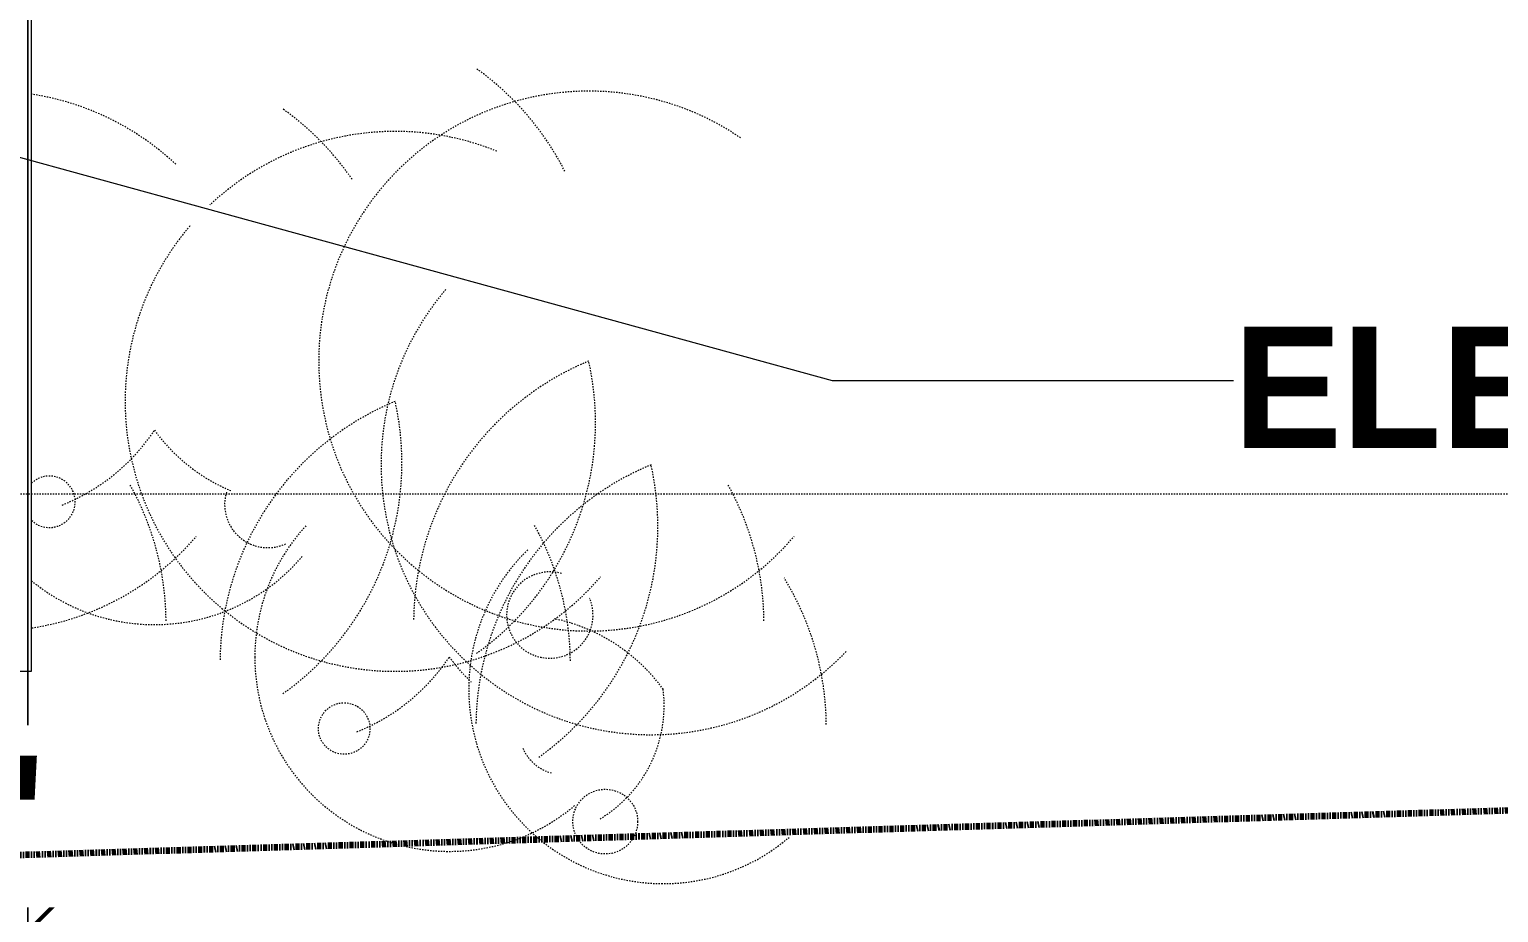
# Model space of a CAD drawing. Header units: inches. Extents: x -4292 to -464, y 9706 to 12474.
# Drawn here: x -2465.3 to -2329.3, y 9807.5 to 9889.3 of the extents above; entities that cross this region are included whole.
import ezdxf

# ---------------------------------------------------------------- set-up
doc = ezdxf.new("R2010")
doc.units = ezdxf.units.IN
doc.header["$MEASUREMENT"] = 0
for name, pattern in [('Aligning Line 1_8_', [0.25, 0.125, -0.125]), ('Dash', [0.25, 0.125, -0.125]), ('Double Dash 3_8_', [1, 0.375, -0.125, 0.125, -0.125, 0.125, -0.125])]:
    doc.linetypes.add(name, pattern=pattern)
for name, color, linetype, lineweight in [('A-ANNO-DIMS', 211, 'Continuous', 9), ('A-ANNO-DIMS-120', 211, 'Continuous', 9), ('A-DETL-GENF-HDLN-1', 9, 'Dash', 9), ('A-FLOR-2', 50, 'Continuous', 13), ('C-PROP-LINE-1', 170, 'Double Dash 3_8_', 140), ('G-ANNO-SYMB-1', 147, 'Aligning Line 1_8_', 9), ('G-ANNO-TEXT', 231, 'Continuous', 9)]:
    doc.layers.add(name, color=color, linetype=linetype, lineweight=lineweight)
doc.styles.add('Century Gothic_B', font='GOTHICB.TTF', dxfattribs={"height": 11.25})
doc.dimstyles.new('OD__1__Tol__', dxfattribs={"dimscale": 12, "dimtxt": 11.746893, "dimasz": 1.25, "dimexe": 0.9375, "dimexo": 0.625, "dimgap": 0.15625, "dimtad": 1, "dimdec": 0, "dimzin": 3, "dimdsep": 46, "dimlunit": 4, "dimtxsty": 'Century Gothic_B', "dimblk1": 'OBLIQUE', "dimblk2": 'OBLIQUE', "dimsah": 1, "dimcen": 0.09, "dimdle": 0.9375, "dimazin": 0, "dimtfac": 1, "dimtdec": 4, "dimtix": 1, "dimtmove": 0, "dimatfit": 3, "dimfxl": 1, "dimtvp": 1, "dimtfill": 1, "dimfrac": 2, "dimtolj": 1, "dimtzin": 0, "dimarcsym": 2})

# ---------------------------------------------------------------- blocks, each defined once
blk = doc.blocks.new('DIMBLOCK43-FLOOR PLAN - 1ST FLOOR')
at = {"layer": 'A-ANNO-DIMS-120'}
for p, q in [((-2465.47, 9962.34), (-2465.47, 9794.51)), ((-2465.47, 9805.76), (-2465.47, 9962.34)), ((-2501.47, 9874.34), (-2501.47, 9794.51)), ((-2501.47, 9805.76), (-2501.47, 9874.34)), ((-2512.72, 9805.76), (-2454.22, 9805.76))]:
    blk.add_line(p, q, dxfattribs=at)
at = {"layer": 'A-ANNO-DIMS-120', "lineweight": 50}
for p, q in [((-2501.47, 9805.76), (-2493.97, 9813.26)), ((-2465.47, 9805.76), (-2457.97, 9813.26)), ((-2501.47, 9805.76), (-2508.97, 9798.26)), ((-2465.47, 9805.76), (-2472.97, 9798.26))]:
    blk.add_line(p, q, dxfattribs=at)
at = {"layer": 'A-ANNO-DIMS-120', "color": 0, "insert": (-2504.45, 9822.06), "char_height": 11.25, "width": 50.3438, "attachment_point": 1, "line_spacing_factor": 0.984502, "style": 'Century Gothic_B', "bg_fill": 3, "box_fill_scale": 1.25, "bg_fill_color": 256, "bg_fill_true_color": 13158600, "bg_fill_transparency": 0}
blk.add_mtext('3\' - 0"', dxfattribs=at)
blk = doc.blocks.new('_Oblique')
at = {"color": 0, "linetype": 'ByBlock', "lineweight": -2}
blk.add_line((-0.5, -0.5), (0.5, 0.5), dxfattribs=at)

msp = doc.modelspace()

# ---------------------------------------------------------------- linework, layer by layer
at = {"layer": 'A-DETL-GENF-HDLN-1'}
for centre, radius in [((-2436.1845, 9824.55989), 2.38542), ((-2412.02376, 9815.9405), 3)]:
    msp.add_circle(centre, radius, dxfattribs=at)
for centre, radius, start, end in [((-2439.16085, 9864.28936), 26.23889, 26.9089277, 54.5465893), ((-2413.54855, 9858.5894), 25, 55.7997774, 319.4804506), ((-2457.07866, 9860.5588), 26.23889, 34.5277393, 54.5465893), ((-2431.46637, 9854.85884), 25, 67.9066961, 133.3479193), ((-2407.77864, 9848.98384), 25, 139.4805024, 316.2533388), ((-2403.52708, 9834.33967), 26.23889, 112.4534107, 179.5465893), ((-2439.16085, 9852.88943), 26.23889, 305.4534107, 12.5465893), ((-2421.44489, 9830.60911), 26.23889, 112.4534107, 179.5465893), ((-2457.07866, 9849.15888), 26.23889, 305.4534107, 12.5465893), ((-2397.75716, 9824.73411), 26.23889, 112.4534107, 179.5465893), ((-2433.39093, 9843.28388), 26.23889, 305.4534107, 12.5465893), ((-2423.57002, 9834.33967), 26.23889, 0.4534107, 29.2076301), ((-2443.25295, 9845.31001), 4, 163.5949783, 203), ((-2443.25295, 9845.31001), 4, 203, 295.3493154), ((-2426.46048, 9831.18402), 18, 137.4892758, 180), ((-2441.48784, 9830.60911), 26.23889, 0.4534107, 29.2076301), ((-2406.66124, 9828.19582), 18, 134.1730173, 310.3448276), ((-2417.15399, 9835.06984), 4, 74.4285714, 23), ((-2417.80011, 9824.73411), 26.23889, 0.4534107, 31.6754196), ((-2420.22913, 9818.31958), 16.78176, 36.0513601, 77.9486399), ((-2426.46048, 9831.18402), 18, 180, 310.3798598), ((-2441.82464, 9841.41759), 18.46031, 291.6662964, 326.3337036), ((-2412.8926, 9841.06026), 16.78176, 216.0513601, 226.52568), ((-2418.79259, 9826.67629), 12.22615, 300.9755042, 7.1394971), ((-2415.96773, 9824.31001), 4, 203, 254.4285714)]:
    msp.add_arc(centre, radius, start, end, dxfattribs=at)
at = {"layer": 'G-ANNO-TEXT'}
msp.add_line((-2391.0184, 9856.78282), (-2353.87235, 9856.78282), dxfattribs=at)

# ---------------------------------------------------------------- texts
at = {"layer": 'G-ANNO-TEXT', "insert": (-2353.87235, 9861.78577), "char_height": 11.25, "width": 256.035, "attachment_point": 1, "style": 'Century Gothic_B'}
msp.add_mtext('ELECTRICAL TRANSFORMERS', dxfattribs=at)

# ---------------------------------------------------------------- dimensions: what is measured, and where the dimension line sits
at = {"layer": 'A-ANNO-DIMS'}
dim = msp.add_linear_dim(base=(-2465.47374, 9805.76218), p1=(-2501.47374, 9881.8394), p2=(-2465.47374, 9969.8394), dimstyle='OD__1__Tol__', override={"dimpost": '<>', "dimfxl": 95.078915}, dxfattribs=at)
dim.commit()
dim.dimension.update_dxf_attribs({"geometry": 'DIMBLOCK43-FLOOR PLAN - 1ST FLOOR', "text_midpoint": (-2483.47374, 9813.54515)})

# ---------------------------------------------------------------- next in the draw order: linework, layer by layer
at = {"layer": 'A-DETL-GENF-HDLN-1'}
for centre, radius, start, end in [((-2468.8882, 9858.5894), 25, 46.8190351, 81.3022549), ((-2431.46637, 9854.85884), 25, 139.4803472, 319.4804224), ((-2469.10986, 9862.41759), 18.46031, 291.6662964, 326.3337036), ((-2440.17782, 9862.06026), 16.78176, 216.0513601, 247.47432), ((-2463.46972, 9845.55989), 2.38542, 226.4545455, 135.6968485), ((-2478.90967, 9834.33967), 26.23889, 0.4534107, 29.2076301), ((-2468.8882, 9858.5894), 25, 278.6977451, 319.4805688), ((-2453.7457, 9852.18402), 18, 230.7145161, 319.4840595)]:
    msp.add_arc(centre, radius, start, end, dxfattribs=at)
at = {"layer": 'A-FLOR-2'}
for p, q in [((-2465.12374, 9829.86069), (-2465.12374, 9891.1894)), ((-2618.72374, 9829.86069), (-2465.12374, 9829.86069))]:
    msp.add_line(p, q, dxfattribs=at)
at = {"layer": 'C-PROP-LINE-1'}
msp.add_line((-3987.00617, 9767.3363), (-599.28554, 9868.75524), dxfattribs=at)
at = {"layer": 'G-ANNO-SYMB-1'}
msp.add_line((-1813.52288, 9846.2766), (-4009.5295, 9846.2766), dxfattribs=at)
at = {"layer": 'G-ANNO-TEXT'}
msp.add_line((-2518.37628, 9891.80624), (-2391.0184, 9856.78282), dxfattribs=at)

doc.saveas('drawing.dxf')
